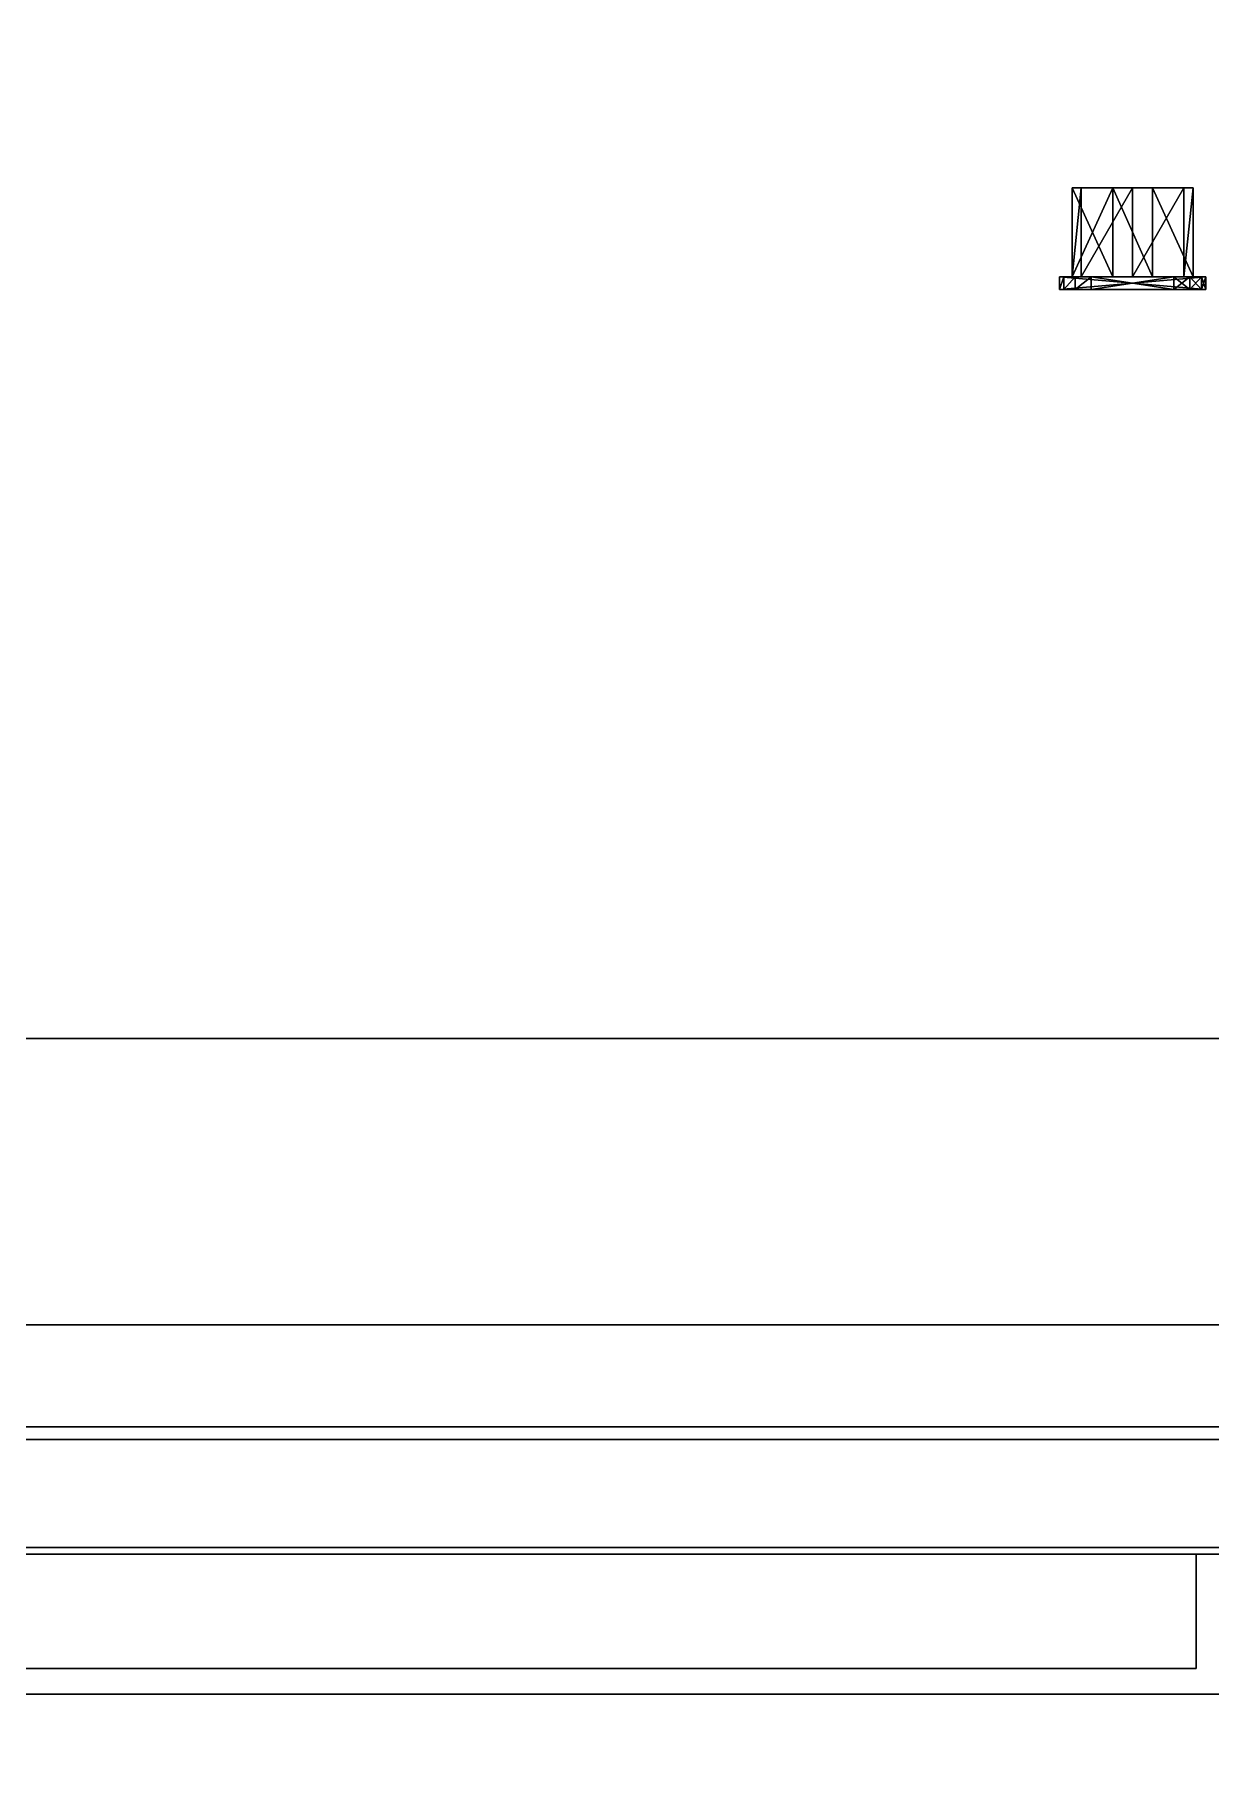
# Model space of a CAD drawing. Extents: x 0 to 4956, y -4930 to 0.
# Drawn here: x 873.9 to 1058.8, y -542.4 to -271.2 of the extents above; entities that cross this region are included whole.
import ezdxf

# ---------------------------------------------------------------- set-up
doc = ezdxf.new("R2010")
doc.units = 0
for name, color, linetype in [('LAYER0', 7, 'CONTINUOUS'), ('LAYER700', 7, 'CONTINUOUS'), ('LAYER707', 9, 'CONTINUOUS'), ('LAYER756', 7, 'CONTINUOUS'), ('LAYER761', 9, 'CONTINUOUS'), ('LAYER762', 7, 'CONTINUOUS'), ('LAYER773', 7, 'CONTINUOUS'), ('LAYER782', 7, 'CONTINUOUS'), ('LAYER787', 7, 'CONTINUOUS'), ('LAYER796', 7, 'CONTINUOUS'), ('LAYER87', 9, 'CONTINUOUS')]:
    doc.layers.add(name, color=color, linetype=linetype)

msp = doc.modelspace()

# ---------------------------------------------------------------- linework, layer by layer
at = {"layer": 'LAYER0', "invisible_edges": 1}
for points in [[(4956, 0), (0, -4930), (0, 0), (4956, 0)], [(4956, -4930, 5), (0, 0, 5), (0, -4930, 5), (4956, -4930, 5)], [(0, 0, 5), (4956, -4930, 5), (4956, 0, 5), (0, 0, 5)], [(0, -4930), (4956, 0), (4956, -4930), (0, -4930)]]:
    msp.add_3dface(points, dxfattribs=at)
at = {"layer": 'LAYER700', "invisible_edges": 1}
for points in [[(708, -474, 5), (2258, -492, 5), (708, -492, 5), (708, -474, 5)], [(2258, -492, 5), (708, -474, 5), (2258, -474, 5), (2258, -492, 5)], [(2258, -474, 85), (708, -492, 85), (2258, -492, 85), (2258, -474, 85)], [(708, -492, 85), (2258, -474, 85), (708, -474, 85), (708, -492, 85)], [(708, -474, 5), (2258, -474, 85), (2258, -474, 5), (708, -474, 5)], [(2258, -474, 85), (708, -474, 5), (708, -474, 85), (2258, -474, 85)], [(708, -492, 85), (2258, -492, 5), (2258, -492, 85), (708, -492, 85)], [(2258, -492, 5), (708, -492, 85), (708, -492, 5), (2258, -492, 5)]]:
    msp.add_3dface(points, dxfattribs=at)
at = {"layer": 'LAYER707', "invisible_edges": 1}
for points in [[(668, -492, 5), (2328, -510, 5), (668, -510, 5), (668, -492, 5)], [(2328, -510, 5), (668, -492, 5), (2328, -492, 5), (2328, -510, 5)], [(2328, -492, 85), (668, -510, 85), (2328, -510, 85), (2328, -492, 85)], [(668, -510, 85), (2328, -492, 85), (668, -492, 85), (668, -510, 85)], [(668, -492, 5), (2328, -492, 85), (2328, -492, 5), (668, -492, 5)], [(2328, -492, 85), (668, -492, 5), (668, -492, 85), (2328, -492, 85)], [(668, -510, 85), (2328, -510, 5), (2328, -510, 85), (668, -510, 85)], [(2328, -510, 5), (668, -510, 85), (668, -510, 5), (2328, -510, 5)]]:
    msp.add_3dface(points, dxfattribs=at)
at = {"layer": 'LAYER756', "invisible_edges": 1}
for points in [[(2250, -120, 86), (726, -510, 86), (726, -120, 86), (2250, -120, 86)], [(726, -510, 86), (2250, -120, 86), (2250, -510, 86), (726, -510, 86)], [(2250, -510, 104), (726, -120, 104), (726, -510, 104), (2250, -510, 104)], [(726, -120, 104), (2250, -510, 104), (2250, -120, 104), (726, -120, 104)], [(2250, -510, 104), (726, -510, 86), (2250, -510, 86), (2250, -510, 104)], [(726, -510, 86), (2250, -510, 104), (726, -510, 104), (726, -510, 86)]]:
    msp.add_3dface(points, dxfattribs=at)
at = {"layer": 'LAYER761', "invisible_edges": 1}
for points in [[(1056.5, -510, 88), (710, -510, 757), (1056.5, -510, 757), (1056.5, -510, 88)], [(710, -510, 757), (1056.5, -510, 88), (710, -510, 88), (710, -510, 757)], [(1056.5, -510, 88), (710, -528, 88), (710, -510, 88), (1056.5, -510, 88)], [(710, -528, 88), (1056.5, -510, 88), (1056.5, -528, 88), (710, -528, 88)], [(1056.5, -528, 757), (710, -510, 757), (710, -528, 757), (1056.5, -528, 757)], [(710, -510, 757), (1056.5, -528, 757), (1056.5, -510, 757), (710, -510, 757)], [(1056.5, -528, 757), (1056.5, -510, 88), (1056.5, -510, 757), (1056.5, -528, 757)], [(1056.5, -510, 88), (1056.5, -528, 757), (1056.5, -528, 88), (1056.5, -510, 88)], [(710, -528, 88), (1056.5, -528, 757), (710, -528, 757), (710, -528, 88)], [(1056.5, -528, 757), (710, -528, 88), (1056.5, -528, 88), (1056.5, -528, 757)]]:
    msp.add_3dface(points, dxfattribs=at)
at = {"layer": 'LAYER762', "invisible_edges": 1}
for points in [[(1390, -429, 741.5), (726, -509, 741.5), (726, -429, 741.5), (1390, -429, 741.5)], [(726, -509, 741.5), (1390, -429, 741.5), (1390, -509, 741.5), (726, -509, 741.5)], [(726, -429, 759.5), (1390, -429, 741.5), (726, -429, 741.5), (726, -429, 759.5)], [(1390, -429, 741.5), (726, -429, 759.5), (1390, -429, 759.5), (1390, -429, 741.5)], [(1390, -509, 759.5), (726, -429, 759.5), (726, -509, 759.5), (1390, -509, 759.5)], [(726, -429, 759.5), (1390, -509, 759.5), (1390, -429, 759.5), (726, -429, 759.5)], [(1390, -509, 759.5), (726, -509, 741.5), (1390, -509, 741.5), (1390, -509, 759.5)], [(726, -509, 741.5), (1390, -509, 759.5), (726, -509, 759.5), (726, -509, 741.5)]]:
    msp.add_3dface(points, dxfattribs=at)
at = {"layer": 'LAYER773', "invisible_edges": 1}
for points in [[(726, -144.6001, 540), (1390, -490, 540), (1390, -144.6001, 540), (726, -144.6001, 540)], [(1390, -490, 540), (726, -144.6001, 540), (726, -490, 540), (1390, -490, 540)], [(726, -490, 522), (1390, -144.6001, 522), (1390, -490, 522), (726, -490, 522)], [(1390, -144.6001, 522), (726, -490, 522), (726, -144.6001, 522), (1390, -144.6001, 522)], [(726, -490, 522), (1390, -490, 540), (726, -490, 540), (726, -490, 522)], [(1390, -490, 540), (726, -490, 522), (1390, -490, 522), (1390, -490, 540)]]:
    msp.add_3dface(points, dxfattribs=at)
at = {"layer": 'LAYER782'}
for points in [[(1038.417, -309.2998, 535.613), (1036.982, -309.2998, 544.5686), (1038.417, -295.2998, 535.613), (1038.417, -309.2998, 535.613)], [(1038.417, -295.2998, 535.613), (1036.982, -309.2998, 544.5686), (1036.982, -295.2998, 544.5686), (1038.417, -295.2998, 535.613)], [(1046.5, -295.2998, 544.5), (1036.982, -295.2998, 544.5686), (1046.5, -295.2998, 551), (1046.5, -295.2998, 544.5)], [(1046.5, -295.2998, 551), (1036.982, -295.2998, 544.5686), (1043.377, -295.2998, 551), (1046.5, -295.2998, 551)], [(1043.377, -309.2998, 551), (1043.377, -295.2998, 551), (1036.982, -309.2998, 544.5686), (1043.377, -309.2998, 551)], [(1036.982, -309.2998, 544.5686), (1043.377, -295.2998, 551), (1036.982, -295.2998, 544.5686), (1036.982, -309.2998, 544.5686)], [(1046.5, -295.2998, 544.5), (1038.417, -295.2998, 535.613), (1036.982, -295.2998, 544.5686), (1046.5, -295.2998, 544.5)], [(1038.417, -309.2998, 535.613), (1038.417, -295.2998, 535.613), (1036.982, -309.2998, 544.5686), (1038.417, -309.2998, 535.613)], [(1036.982, -309.2998, 544.5686), (1038.417, -295.2998, 535.613), (1036.982, -295.2998, 544.5686), (1036.982, -309.2998, 544.5686)], [(1036.982, -309.2998, 544.5686), (1036.982, -295.2998, 544.5686), (1043.377, -309.2998, 551), (1036.982, -309.2998, 544.5686)], [(1043.377, -309.2998, 551), (1036.982, -295.2998, 544.5686), (1043.377, -295.2998, 551), (1043.377, -309.2998, 551)], [(1046.5, -295.2998, 544.5), (1038.417, -295.2998, 535.613), (1036.982, -295.2998, 544.5686), (1046.5, -295.2998, 544.5)], [(1046.5, -295.2998, 544.5), (1036.982, -295.2998, 544.5686), (1046.5, -295.2998, 551), (1046.5, -295.2998, 544.5)], [(1046.5, -295.2998, 551), (1036.982, -295.2998, 544.5686), (1043.377, -295.2998, 551), (1046.5, -295.2998, 551)], [(1046.5, -295.2998, 531.5), (1038.417, -295.2998, 535.613), (1046.5, -295.2998, 538), (1046.5, -295.2998, 531.5)], [(1046.5, -309.2998, 531.5), (1038.417, -309.2998, 535.613), (1046.5, -295.2998, 531.5), (1046.5, -309.2998, 531.5)], [(1046.5, -295.2998, 531.5), (1038.417, -309.2998, 535.613), (1038.417, -295.2998, 535.613), (1046.5, -295.2998, 531.5)], [(1046.5, -295.2998, 538), (1038.417, -295.2998, 535.613), (1046.5, -295.2998, 544.5), (1046.5, -295.2998, 538)], [(1046.5, -309.2998, 531.5), (1046.5, -295.2998, 531.5), (1038.417, -309.2998, 535.613), (1046.5, -309.2998, 531.5)], [(1038.417, -309.2998, 535.613), (1046.5, -295.2998, 531.5), (1038.417, -295.2998, 535.613), (1038.417, -309.2998, 535.613)], [(1046.5, -295.2998, 538), (1046.5, -295.2998, 531.5), (1038.417, -295.2998, 535.613), (1046.5, -295.2998, 538)], [(1046.5, -295.2998, 538), (1038.417, -295.2998, 535.613), (1046.5, -295.2998, 544.5), (1046.5, -295.2998, 538)], [(1043.377, -309.2998, 551), (1049.623, -309.2998, 551), (1043.377, -295.2998, 551), (1043.377, -309.2998, 551)], [(1043.377, -295.2998, 551), (1049.623, -309.2998, 551), (1049.623, -295.2998, 551), (1043.377, -295.2998, 551)], [(1043.377, -309.2998, 551), (1043.377, -295.2998, 551), (1049.623, -309.2998, 551), (1043.377, -309.2998, 551)], [(1049.623, -309.2998, 551), (1043.377, -295.2998, 551), (1049.623, -295.2998, 551), (1049.623, -309.2998, 551)], [(1046.5, -295.2998, 531.5), (1046.5, -295.2998, 538), (1054.583, -295.2998, 535.613), (1046.5, -295.2998, 531.5)], [(1054.583, -295.2998, 535.613), (1046.5, -295.2998, 538), (1056.018, -295.2998, 544.5686), (1054.583, -295.2998, 535.613)], [(1056.018, -295.2998, 544.5686), (1046.5, -295.2998, 538), (1046.5, -295.2998, 544.5), (1056.018, -295.2998, 544.5686)], [(1056.018, -295.2998, 544.5686), (1046.5, -295.2998, 544.5), (1049.623, -295.2998, 551), (1056.018, -295.2998, 544.5686)], [(1049.623, -295.2998, 551), (1046.5, -295.2998, 544.5), (1046.5, -295.2998, 551), (1049.623, -295.2998, 551)], [(1046.5, -295.2998, 531.5), (1054.583, -295.2998, 535.613), (1046.5, -309.2998, 531.5), (1046.5, -295.2998, 531.5)], [(1046.5, -309.2998, 531.5), (1054.583, -295.2998, 535.613), (1054.583, -309.2998, 535.613), (1046.5, -309.2998, 531.5)], [(1054.583, -309.2998, 535.613), (1054.583, -295.2998, 535.613), (1046.5, -309.2998, 531.5), (1054.583, -309.2998, 535.613)], [(1046.5, -309.2998, 531.5), (1054.583, -295.2998, 535.613), (1046.5, -295.2998, 531.5), (1046.5, -309.2998, 531.5)], [(1046.5, -295.2998, 538), (1046.5, -295.2998, 531.5), (1054.583, -295.2998, 535.613), (1046.5, -295.2998, 538)], [(1046.5, -295.2998, 538), (1054.583, -295.2998, 535.613), (1046.5, -295.2998, 544.5), (1046.5, -295.2998, 538)], [(1046.5, -295.2998, 544.5), (1054.583, -295.2998, 535.613), (1056.018, -295.2998, 544.5686), (1046.5, -295.2998, 544.5)], [(1046.5, -295.2998, 544.5), (1056.018, -295.2998, 544.5686), (1046.5, -295.2998, 551), (1046.5, -295.2998, 544.5)], [(1046.5, -295.2998, 551), (1056.018, -295.2998, 544.5686), (1049.623, -295.2998, 551), (1046.5, -295.2998, 551)], [(1056.018, -295.2998, 544.5686), (1049.623, -295.2998, 551), (1056.018, -309.2998, 544.5686), (1056.018, -295.2998, 544.5686)], [(1056.018, -309.2998, 544.5686), (1049.623, -295.2998, 551), (1049.623, -309.2998, 551), (1056.018, -309.2998, 544.5686)], [(1049.623, -309.2998, 551), (1049.623, -295.2998, 551), (1056.018, -309.2998, 544.5686), (1049.623, -309.2998, 551)], [(1056.018, -309.2998, 544.5686), (1049.623, -295.2998, 551), (1056.018, -295.2998, 544.5686), (1056.018, -309.2998, 544.5686)], [(1054.583, -295.2998, 535.613), (1056.018, -295.2998, 544.5686), (1054.583, -309.2998, 535.613), (1054.583, -295.2998, 535.613)], [(1054.583, -309.2998, 535.613), (1056.018, -295.2998, 544.5686), (1056.018, -309.2998, 544.5686), (1054.583, -309.2998, 535.613)], [(1056.018, -309.2998, 544.5686), (1056.018, -295.2998, 544.5686), (1054.583, -309.2998, 535.613), (1056.018, -309.2998, 544.5686)], [(1054.583, -309.2998, 535.613), (1056.018, -295.2998, 544.5686), (1054.583, -295.2998, 535.613), (1054.583, -309.2998, 535.613)], [(1035, -309.2998, 551), (1035, -309.2998, 535), (1058, -309.2998, 551), (1035, -309.2998, 551)], [(1058, -309.2998, 551), (1035, -309.2998, 535), (1058, -309.2998, 535), (1058, -309.2998, 551)], [(1058, -311.29, 551), (1058, -309.2998, 551), (1035, -311.29, 551), (1058, -311.29, 551)], [(1035, -311.29, 551), (1058, -309.2998, 551), (1035, -309.2998, 551), (1035, -311.29, 551)], [(1035, -311.29, 551), (1035, -309.2998, 551), (1035, -311.29, 535), (1035, -311.29, 551)], [(1035, -311.29, 535), (1035, -309.2998, 551), (1035, -309.2998, 535), (1035, -311.29, 535)], [(1035, -309.2998, 535), (1035, -311.29, 535), (1035, -309.2998, 551), (1035, -309.2998, 535)], [(1035, -309.2998, 551), (1035, -311.29, 535), (1035, -311.29, 551), (1035, -309.2998, 551)], [(1035, -311.29, 551), (1035, -309.2998, 551), (1058, -311.29, 551), (1035, -311.29, 551)], [(1058, -311.29, 551), (1035, -309.2998, 551), (1058, -309.2998, 551), (1058, -311.29, 551)], [(1035.67, -311.29, 532.5), (1035, -311.29, 535), (1035.67, -309.2998, 532.5), (1035.67, -311.29, 532.5)], [(1035.67, -309.2998, 532.5), (1035, -311.29, 535), (1035, -309.2998, 535), (1035.67, -309.2998, 532.5)], [(1035, -309.2998, 535), (1035, -309.2998, 551), (1058, -309.2998, 535), (1035, -309.2998, 535)], [(1058, -309.2998, 535), (1035, -309.2998, 551), (1058, -309.2998, 551), (1058, -309.2998, 535)], [(1035.67, -309.2998, 532.5), (1035, -309.2998, 535), (1057.33, -309.2998, 532.5), (1035.67, -309.2998, 532.5)], [(1057.33, -309.2998, 532.5), (1035, -309.2998, 535), (1058, -309.2998, 535), (1057.33, -309.2998, 532.5)], [(1035, -309.2998, 535), (1058, -309.2998, 535), (1035.67, -309.2998, 532.5), (1035, -309.2998, 535)], [(1035.67, -311.29, 532.5), (1035.67, -309.2998, 532.5), (1035, -311.29, 535), (1035.67, -311.29, 532.5)], [(1035, -311.29, 535), (1035.67, -309.2998, 532.5), (1035, -309.2998, 535), (1035, -311.29, 535)], [(1035, -311.29, 551), (1035, -311.29, 535), (1058, -311.29, 551), (1035, -311.29, 551)], [(1058, -311.29, 551), (1035, -311.29, 535), (1058, -311.29, 535), (1058, -311.29, 551)], [(1058, -311.29, 535), (1058, -311.29, 551), (1035, -311.29, 535), (1058, -311.29, 535)], [(1035, -311.29, 535), (1058, -311.29, 551), (1035, -311.29, 551), (1035, -311.29, 535)], [(1035.67, -311.29, 532.5), (1057.33, -311.29, 532.5), (1035, -311.29, 535), (1035.67, -311.29, 532.5)], [(1035, -311.29, 535), (1057.33, -311.29, 532.5), (1058, -311.29, 535), (1035, -311.29, 535)], [(1035, -311.29, 535), (1058, -311.29, 535), (1035.67, -311.29, 532.5), (1035, -311.29, 535)], [(1037.5, -311.29, 530.6699), (1035.67, -311.29, 532.5), (1037.5, -309.2998, 530.6699), (1037.5, -311.29, 530.6699)], [(1037.5, -309.2998, 530.6699), (1035.67, -311.29, 532.5), (1035.67, -309.2998, 532.5), (1037.5, -309.2998, 530.6699)], [(1037.5, -309.2998, 530.6699), (1035.67, -309.2998, 532.5), (1055.5, -309.2998, 530.6699), (1037.5, -309.2998, 530.6699)], [(1055.5, -309.2998, 530.6699), (1035.67, -309.2998, 532.5), (1057.33, -309.2998, 532.5), (1055.5, -309.2998, 530.6699)], [(1035.67, -309.2998, 532.5), (1058, -309.2998, 535), (1057.33, -309.2998, 532.5), (1035.67, -309.2998, 532.5)], [(1035.67, -309.2998, 532.5), (1057.33, -309.2998, 532.5), (1037.5, -309.2998, 530.6699), (1035.67, -309.2998, 532.5)], [(1037.5, -311.29, 530.6699), (1037.5, -309.2998, 530.6699), (1035.67, -311.29, 532.5), (1037.5, -311.29, 530.6699)], [(1035.67, -311.29, 532.5), (1037.5, -309.2998, 530.6699), (1035.67, -309.2998, 532.5), (1035.67, -311.29, 532.5)], [(1037.5, -311.29, 530.6699), (1057.33, -311.29, 532.5), (1035.67, -311.29, 532.5), (1037.5, -311.29, 530.6699)], [(1035.67, -311.29, 532.5), (1058, -311.29, 535), (1057.33, -311.29, 532.5), (1035.67, -311.29, 532.5)], [(1035.67, -311.29, 532.5), (1057.33, -311.29, 532.5), (1037.5, -311.29, 530.6699), (1035.67, -311.29, 532.5)], [(1040, -311.29, 530), (1037.5, -311.29, 530.6699), (1040, -309.2998, 530), (1040, -311.29, 530)], [(1040, -309.2998, 530), (1037.5, -311.29, 530.6699), (1037.5, -309.2998, 530.6699), (1040, -309.2998, 530)], [(1040, -309.2998, 530), (1037.5, -309.2998, 530.6699), (1053, -309.2998, 530), (1040, -309.2998, 530)], [(1053, -309.2998, 530), (1037.5, -309.2998, 530.6699), (1055.5, -309.2998, 530.6699), (1053, -309.2998, 530)], [(1037.5, -309.2998, 530.6699), (1057.33, -309.2998, 532.5), (1055.5, -309.2998, 530.6699), (1037.5, -309.2998, 530.6699)], [(1037.5, -309.2998, 530.6699), (1055.5, -309.2998, 530.6699), (1040, -309.2998, 530), (1037.5, -309.2998, 530.6699)], [(1040, -311.29, 530), (1040, -309.2998, 530), (1037.5, -311.29, 530.6699), (1040, -311.29, 530)], [(1037.5, -311.29, 530.6699), (1040, -309.2998, 530), (1037.5, -309.2998, 530.6699), (1037.5, -311.29, 530.6699)], [(1055.5, -311.29, 530.6699), (1057.33, -311.29, 532.5), (1037.5, -311.29, 530.6699), (1055.5, -311.29, 530.6699)], [(1040, -311.29, 530), (1055.5, -311.29, 530.6699), (1037.5, -311.29, 530.6699), (1040, -311.29, 530)], [(1037.5, -311.29, 530.6699), (1057.33, -311.29, 532.5), (1055.5, -311.29, 530.6699), (1037.5, -311.29, 530.6699)], [(1037.5, -311.29, 530.6699), (1055.5, -311.29, 530.6699), (1040, -311.29, 530), (1037.5, -311.29, 530.6699)], [(1040, -309.2998, 530), (1040, -311.29, 530), (1053, -309.2998, 530), (1040, -309.2998, 530)], [(1053, -309.2998, 530), (1040, -311.29, 530), (1053, -311.29, 530), (1053, -309.2998, 530)], [(1040, -311.29, 530), (1040, -309.2998, 530), (1053, -311.29, 530), (1040, -311.29, 530)], [(1053, -311.29, 530), (1040, -309.2998, 530), (1053, -309.2998, 530), (1053, -311.29, 530)], [(1040, -309.2998, 530), (1055.5, -309.2998, 530.6699), (1053, -309.2998, 530), (1040, -309.2998, 530)], [(1053, -311.29, 530), (1055.5, -311.29, 530.6699), (1040, -311.29, 530), (1053, -311.29, 530)], [(1040, -311.29, 530), (1055.5, -311.29, 530.6699), (1053, -311.29, 530), (1040, -311.29, 530)], [(1049.42, -311.2998, 540.0916), (1049.42, -311.2998, 551), (1043.58, -311.2998, 540.0916), (1049.42, -311.2998, 540.0916)], [(1043.58, -311.2998, 540.0916), (1049.42, -311.2998, 551), (1043.58, -311.2998, 551), (1043.58, -311.2998, 540.0916)], [(1053, -309.2998, 530), (1055.5, -309.2998, 530.6699), (1053, -311.29, 530), (1053, -309.2998, 530)], [(1053, -311.29, 530), (1055.5, -309.2998, 530.6699), (1055.5, -311.29, 530.6699), (1053, -311.29, 530)], [(1053, -311.29, 530), (1053, -309.2998, 530), (1055.5, -311.29, 530.6699), (1053, -311.29, 530)], [(1055.5, -311.29, 530.6699), (1053, -309.2998, 530), (1055.5, -309.2998, 530.6699), (1055.5, -311.29, 530.6699)], [(1055.5, -309.2998, 530.6699), (1057.33, -309.2998, 532.5), (1055.5, -311.29, 530.6699), (1055.5, -309.2998, 530.6699)], [(1055.5, -311.29, 530.6699), (1057.33, -309.2998, 532.5), (1057.33, -311.29, 532.5), (1055.5, -311.29, 530.6699)], [(1055.5, -311.29, 530.6699), (1055.5, -309.2998, 530.6699), (1057.33, -311.29, 532.5), (1055.5, -311.29, 530.6699)], [(1057.33, -311.29, 532.5), (1055.5, -309.2998, 530.6699), (1057.33, -309.2998, 532.5), (1057.33, -311.29, 532.5)], [(1057.33, -309.2998, 532.5), (1058, -309.2998, 535), (1057.33, -311.29, 532.5), (1057.33, -309.2998, 532.5)], [(1057.33, -311.29, 532.5), (1058, -309.2998, 535), (1058, -311.29, 535), (1057.33, -311.29, 532.5)], [(1057.33, -311.29, 532.5), (1057.33, -309.2998, 532.5), (1058, -311.29, 535), (1057.33, -311.29, 532.5)], [(1058, -311.29, 535), (1057.33, -309.2998, 532.5), (1058, -309.2998, 535), (1058, -311.29, 535)], [(1058, -311.29, 535), (1058, -311.29, 551), (1058, -309.2998, 535), (1058, -311.29, 535)], [(1058, -309.2998, 535), (1058, -311.29, 551), (1058, -309.2998, 551), (1058, -309.2998, 535)], [(1058, -311.29, 535), (1058, -309.2998, 535), (1058, -311.29, 551), (1058, -311.29, 535)], [(1058, -311.29, 551), (1058, -309.2998, 535), (1058, -309.2998, 551), (1058, -311.29, 551)]]:
    msp.add_3dface(points, dxfattribs=at)
at = {"layer": 'LAYER787', "invisible_edges": 1}
for points in [[(726, -144.6001, 322), (1390, -490, 322), (1390, -144.6001, 322), (726, -144.6001, 322)], [(1390, -490, 322), (726, -144.6001, 322), (726, -490, 322), (1390, -490, 322)], [(726, -490, 304), (1390, -144.6001, 304), (1390, -490, 304), (726, -490, 304)], [(1390, -144.6001, 304), (726, -490, 304), (726, -144.6001, 304), (1390, -144.6001, 304)], [(726, -490, 304), (1390, -490, 322), (726, -490, 322), (726, -490, 304)], [(1390, -490, 322), (726, -490, 304), (1390, -490, 304), (1390, -490, 322)]]:
    msp.add_3dface(points, dxfattribs=at)
at = {"layer": 'LAYER796'}
for points in [[(1038.417, -309.2998, 317.613), (1036.982, -309.2998, 326.5686), (1038.417, -295.2998, 317.613), (1038.417, -309.2998, 317.613)], [(1038.417, -295.2998, 317.613), (1036.982, -309.2998, 326.5686), (1036.982, -295.2998, 326.5686), (1038.417, -295.2998, 317.613)], [(1046.5, -295.2998, 326.5), (1036.982, -295.2998, 326.5686), (1046.5, -295.2998, 333), (1046.5, -295.2998, 326.5)], [(1046.5, -295.2998, 333), (1036.982, -295.2998, 326.5686), (1043.377, -295.2998, 333), (1046.5, -295.2998, 333)], [(1043.377, -309.2998, 333), (1043.377, -295.2998, 333), (1036.982, -309.2998, 326.5686), (1043.377, -309.2998, 333)], [(1036.982, -309.2998, 326.5686), (1043.377, -295.2998, 333), (1036.982, -295.2998, 326.5686), (1036.982, -309.2998, 326.5686)], [(1046.5, -295.2998, 326.5), (1038.417, -295.2998, 317.613), (1036.982, -295.2998, 326.5686), (1046.5, -295.2998, 326.5)], [(1038.417, -309.2998, 317.613), (1038.417, -295.2998, 317.613), (1036.982, -309.2998, 326.5686), (1038.417, -309.2998, 317.613)], [(1036.982, -309.2998, 326.5686), (1038.417, -295.2998, 317.613), (1036.982, -295.2998, 326.5686), (1036.982, -309.2998, 326.5686)], [(1036.982, -309.2998, 326.5686), (1036.982, -295.2998, 326.5686), (1043.377, -309.2998, 333), (1036.982, -309.2998, 326.5686)], [(1043.377, -309.2998, 333), (1036.982, -295.2998, 326.5686), (1043.377, -295.2998, 333), (1043.377, -309.2998, 333)], [(1046.5, -295.2998, 326.5), (1038.417, -295.2998, 317.613), (1036.982, -295.2998, 326.5686), (1046.5, -295.2998, 326.5)], [(1046.5, -295.2998, 326.5), (1036.982, -295.2998, 326.5686), (1046.5, -295.2998, 333), (1046.5, -295.2998, 326.5)], [(1046.5, -295.2998, 333), (1036.982, -295.2998, 326.5686), (1043.377, -295.2998, 333), (1046.5, -295.2998, 333)], [(1046.5, -295.2998, 313.5), (1038.417, -295.2998, 317.613), (1046.5, -295.2998, 320), (1046.5, -295.2998, 313.5)], [(1046.5, -309.2998, 313.5), (1038.417, -309.2998, 317.613), (1046.5, -295.2998, 313.5), (1046.5, -309.2998, 313.5)], [(1046.5, -295.2998, 313.5), (1038.417, -309.2998, 317.613), (1038.417, -295.2998, 317.613), (1046.5, -295.2998, 313.5)], [(1046.5, -295.2998, 320), (1038.417, -295.2998, 317.613), (1046.5, -295.2998, 326.5), (1046.5, -295.2998, 320)], [(1046.5, -309.2998, 313.5), (1046.5, -295.2998, 313.5), (1038.417, -309.2998, 317.613), (1046.5, -309.2998, 313.5)], [(1038.417, -309.2998, 317.613), (1046.5, -295.2998, 313.5), (1038.417, -295.2998, 317.613), (1038.417, -309.2998, 317.613)], [(1046.5, -295.2998, 320), (1046.5, -295.2998, 313.5), (1038.417, -295.2998, 317.613), (1046.5, -295.2998, 320)], [(1046.5, -295.2998, 320), (1038.417, -295.2998, 317.613), (1046.5, -295.2998, 326.5), (1046.5, -295.2998, 320)], [(1043.377, -309.2998, 333), (1049.623, -309.2998, 333), (1043.377, -295.2998, 333), (1043.377, -309.2998, 333)], [(1043.377, -295.2998, 333), (1049.623, -309.2998, 333), (1049.623, -295.2998, 333), (1043.377, -295.2998, 333)], [(1043.377, -309.2998, 333), (1043.377, -295.2998, 333), (1049.623, -309.2998, 333), (1043.377, -309.2998, 333)], [(1049.623, -309.2998, 333), (1043.377, -295.2998, 333), (1049.623, -295.2998, 333), (1049.623, -309.2998, 333)], [(1046.5, -295.2998, 313.5), (1046.5, -295.2998, 320), (1054.583, -295.2998, 317.613), (1046.5, -295.2998, 313.5)], [(1054.583, -295.2998, 317.613), (1046.5, -295.2998, 320), (1056.018, -295.2998, 326.5686), (1054.583, -295.2998, 317.613)], [(1056.018, -295.2998, 326.5686), (1046.5, -295.2998, 320), (1046.5, -295.2998, 326.5), (1056.018, -295.2998, 326.5686)], [(1056.018, -295.2998, 326.5686), (1046.5, -295.2998, 326.5), (1049.623, -295.2998, 333), (1056.018, -295.2998, 326.5686)], [(1049.623, -295.2998, 333), (1046.5, -295.2998, 326.5), (1046.5, -295.2998, 333), (1049.623, -295.2998, 333)], [(1046.5, -295.2998, 313.5), (1054.583, -295.2998, 317.613), (1046.5, -309.2998, 313.5), (1046.5, -295.2998, 313.5)], [(1046.5, -309.2998, 313.5), (1054.583, -295.2998, 317.613), (1054.583, -309.2998, 317.613), (1046.5, -309.2998, 313.5)], [(1054.583, -309.2998, 317.613), (1054.583, -295.2998, 317.613), (1046.5, -309.2998, 313.5), (1054.583, -309.2998, 317.613)], [(1046.5, -309.2998, 313.5), (1054.583, -295.2998, 317.613), (1046.5, -295.2998, 313.5), (1046.5, -309.2998, 313.5)], [(1046.5, -295.2998, 320), (1046.5, -295.2998, 313.5), (1054.583, -295.2998, 317.613), (1046.5, -295.2998, 320)], [(1046.5, -295.2998, 320), (1054.583, -295.2998, 317.613), (1046.5, -295.2998, 326.5), (1046.5, -295.2998, 320)], [(1046.5, -295.2998, 326.5), (1054.583, -295.2998, 317.613), (1056.018, -295.2998, 326.5686), (1046.5, -295.2998, 326.5)], [(1046.5, -295.2998, 326.5), (1056.018, -295.2998, 326.5686), (1046.5, -295.2998, 333), (1046.5, -295.2998, 326.5)], [(1046.5, -295.2998, 333), (1056.018, -295.2998, 326.5686), (1049.623, -295.2998, 333), (1046.5, -295.2998, 333)], [(1056.018, -295.2998, 326.5686), (1049.623, -295.2998, 333), (1056.018, -309.2998, 326.5686), (1056.018, -295.2998, 326.5686)], [(1056.018, -309.2998, 326.5686), (1049.623, -295.2998, 333), (1049.623, -309.2998, 333), (1056.018, -309.2998, 326.5686)], [(1049.623, -309.2998, 333), (1049.623, -295.2998, 333), (1056.018, -309.2998, 326.5686), (1049.623, -309.2998, 333)], [(1056.018, -309.2998, 326.5686), (1049.623, -295.2998, 333), (1056.018, -295.2998, 326.5686), (1056.018, -309.2998, 326.5686)], [(1054.583, -295.2998, 317.613), (1056.018, -295.2998, 326.5686), (1054.583, -309.2998, 317.613), (1054.583, -295.2998, 317.613)], [(1054.583, -309.2998, 317.613), (1056.018, -295.2998, 326.5686), (1056.018, -309.2998, 326.5686), (1054.583, -309.2998, 317.613)], [(1056.018, -309.2998, 326.5686), (1056.018, -295.2998, 326.5686), (1054.583, -309.2998, 317.613), (1056.018, -309.2998, 326.5686)], [(1054.583, -309.2998, 317.613), (1056.018, -295.2998, 326.5686), (1054.583, -295.2998, 317.613), (1054.583, -309.2998, 317.613)], [(1035, -309.2998, 333), (1035, -309.2998, 317), (1058, -309.2998, 333), (1035, -309.2998, 333)], [(1058, -309.2998, 333), (1035, -309.2998, 317), (1058, -309.2998, 317), (1058, -309.2998, 333)], [(1058, -311.29, 333), (1058, -309.2998, 333), (1035, -311.29, 333), (1058, -311.29, 333)], [(1035, -311.29, 333), (1058, -309.2998, 333), (1035, -309.2998, 333), (1035, -311.29, 333)], [(1035, -311.29, 333), (1035, -309.2998, 333), (1035, -311.29, 317), (1035, -311.29, 333)], [(1035, -311.29, 317), (1035, -309.2998, 333), (1035, -309.2998, 317), (1035, -311.29, 317)], [(1035, -309.2998, 317), (1035, -311.29, 317), (1035, -309.2998, 333), (1035, -309.2998, 317)], [(1035, -309.2998, 333), (1035, -311.29, 317), (1035, -311.29, 333), (1035, -309.2998, 333)], [(1035, -311.29, 333), (1035, -309.2998, 333), (1058, -311.29, 333), (1035, -311.29, 333)], [(1058, -311.29, 333), (1035, -309.2998, 333), (1058, -309.2998, 333), (1058, -311.29, 333)], [(1035.67, -311.29, 314.5), (1035, -311.29, 317), (1035.67, -309.2998, 314.5), (1035.67, -311.29, 314.5)], [(1035.67, -309.2998, 314.5), (1035, -311.29, 317), (1035, -309.2998, 317), (1035.67, -309.2998, 314.5)], [(1035, -309.2998, 317), (1035, -309.2998, 333), (1058, -309.2998, 317), (1035, -309.2998, 317)], [(1058, -309.2998, 317), (1035, -309.2998, 333), (1058, -309.2998, 333), (1058, -309.2998, 317)], [(1035.67, -309.2998, 314.5), (1035, -309.2998, 317), (1057.33, -309.2998, 314.5), (1035.67, -309.2998, 314.5)], [(1057.33, -309.2998, 314.5), (1035, -309.2998, 317), (1058, -309.2998, 317), (1057.33, -309.2998, 314.5)], [(1035, -309.2998, 317), (1058, -309.2998, 317), (1035.67, -309.2998, 314.5), (1035, -309.2998, 317)], [(1035.67, -311.29, 314.5), (1035.67, -309.2998, 314.5), (1035, -311.29, 317), (1035.67, -311.29, 314.5)], [(1035, -311.29, 317), (1035.67, -309.2998, 314.5), (1035, -309.2998, 317), (1035, -311.29, 317)], [(1035, -311.29, 333), (1035, -311.29, 317), (1058, -311.29, 333), (1035, -311.29, 333)], [(1058, -311.29, 333), (1035, -311.29, 317), (1058, -311.29, 317), (1058, -311.29, 333)], [(1058, -311.29, 317), (1058, -311.29, 333), (1035, -311.29, 317), (1058, -311.29, 317)], [(1035, -311.29, 317), (1058, -311.29, 333), (1035, -311.29, 333), (1035, -311.29, 317)], [(1035.67, -311.29, 314.5), (1057.33, -311.29, 314.5), (1035, -311.29, 317), (1035.67, -311.29, 314.5)], [(1035, -311.29, 317), (1057.33, -311.29, 314.5), (1058, -311.29, 317), (1035, -311.29, 317)], [(1035, -311.29, 317), (1058, -311.29, 317), (1035.67, -311.29, 314.5), (1035, -311.29, 317)], [(1037.5, -311.29, 312.6699), (1035.67, -311.29, 314.5), (1037.5, -309.2998, 312.6699), (1037.5, -311.29, 312.6699)], [(1037.5, -309.2998, 312.6699), (1035.67, -311.29, 314.5), (1035.67, -309.2998, 314.5), (1037.5, -309.2998, 312.6699)], [(1037.5, -309.2998, 312.6699), (1035.67, -309.2998, 314.5), (1055.5, -309.2998, 312.6699), (1037.5, -309.2998, 312.6699)], [(1055.5, -309.2998, 312.6699), (1035.67, -309.2998, 314.5), (1057.33, -309.2998, 314.5), (1055.5, -309.2998, 312.6699)], [(1035.67, -309.2998, 314.5), (1058, -309.2998, 317), (1057.33, -309.2998, 314.5), (1035.67, -309.2998, 314.5)], [(1035.67, -309.2998, 314.5), (1057.33, -309.2998, 314.5), (1037.5, -309.2998, 312.6699), (1035.67, -309.2998, 314.5)], [(1037.5, -311.29, 312.6699), (1037.5, -309.2998, 312.6699), (1035.67, -311.29, 314.5), (1037.5, -311.29, 312.6699)], [(1035.67, -311.29, 314.5), (1037.5, -309.2998, 312.6699), (1035.67, -309.2998, 314.5), (1035.67, -311.29, 314.5)], [(1037.5, -311.29, 312.6699), (1057.33, -311.29, 314.5), (1035.67, -311.29, 314.5), (1037.5, -311.29, 312.6699)], [(1035.67, -311.29, 314.5), (1058, -311.29, 317), (1057.33, -311.29, 314.5), (1035.67, -311.29, 314.5)], [(1035.67, -311.29, 314.5), (1057.33, -311.29, 314.5), (1037.5, -311.29, 312.6699), (1035.67, -311.29, 314.5)], [(1040, -311.29, 312), (1037.5, -311.29, 312.6699), (1040, -309.2998, 312), (1040, -311.29, 312)], [(1040, -309.2998, 312), (1037.5, -311.29, 312.6699), (1037.5, -309.2998, 312.6699), (1040, -309.2998, 312)], [(1040, -309.2998, 312), (1037.5, -309.2998, 312.6699), (1053, -309.2998, 312), (1040, -309.2998, 312)], [(1053, -309.2998, 312), (1037.5, -309.2998, 312.6699), (1055.5, -309.2998, 312.6699), (1053, -309.2998, 312)], [(1037.5, -309.2998, 312.6699), (1057.33, -309.2998, 314.5), (1055.5, -309.2998, 312.6699), (1037.5, -309.2998, 312.6699)], [(1037.5, -309.2998, 312.6699), (1055.5, -309.2998, 312.6699), (1040, -309.2998, 312), (1037.5, -309.2998, 312.6699)], [(1040, -311.29, 312), (1040, -309.2998, 312), (1037.5, -311.29, 312.6699), (1040, -311.29, 312)], [(1037.5, -311.29, 312.6699), (1040, -309.2998, 312), (1037.5, -309.2998, 312.6699), (1037.5, -311.29, 312.6699)], [(1055.5, -311.29, 312.6699), (1057.33, -311.29, 314.5), (1037.5, -311.29, 312.6699), (1055.5, -311.29, 312.6699)], [(1040, -311.29, 312), (1055.5, -311.29, 312.6699), (1037.5, -311.29, 312.6699), (1040, -311.29, 312)], [(1037.5, -311.29, 312.6699), (1057.33, -311.29, 314.5), (1055.5, -311.29, 312.6699), (1037.5, -311.29, 312.6699)], [(1037.5, -311.29, 312.6699), (1055.5, -311.29, 312.6699), (1040, -311.29, 312), (1037.5, -311.29, 312.6699)], [(1040, -309.2998, 312), (1040, -311.29, 312), (1053, -309.2998, 312), (1040, -309.2998, 312)], [(1053, -309.2998, 312), (1040, -311.29, 312), (1053, -311.29, 312), (1053, -309.2998, 312)], [(1040, -311.29, 312), (1040, -309.2998, 312), (1053, -311.29, 312), (1040, -311.29, 312)], [(1053, -311.29, 312), (1040, -309.2998, 312), (1053, -309.2998, 312), (1053, -311.29, 312)], [(1040, -309.2998, 312), (1055.5, -309.2998, 312.6699), (1053, -309.2998, 312), (1040, -309.2998, 312)], [(1053, -311.29, 312), (1055.5, -311.29, 312.6699), (1040, -311.29, 312), (1053, -311.29, 312)], [(1040, -311.29, 312), (1055.5, -311.29, 312.6699), (1053, -311.29, 312), (1040, -311.29, 312)], [(1049.42, -311.2998, 322.0916), (1049.42, -311.2998, 333), (1043.58, -311.2998, 322.0916), (1049.42, -311.2998, 322.0916)], [(1043.58, -311.2998, 322.0916), (1049.42, -311.2998, 333), (1043.58, -311.2998, 333), (1043.58, -311.2998, 322.0916)], [(1053, -309.2998, 312), (1055.5, -309.2998, 312.6699), (1053, -311.29, 312), (1053, -309.2998, 312)], [(1053, -311.29, 312), (1055.5, -309.2998, 312.6699), (1055.5, -311.29, 312.6699), (1053, -311.29, 312)], [(1053, -311.29, 312), (1053, -309.2998, 312), (1055.5, -311.29, 312.6699), (1053, -311.29, 312)], [(1055.5, -311.29, 312.6699), (1053, -309.2998, 312), (1055.5, -309.2998, 312.6699), (1055.5, -311.29, 312.6699)], [(1055.5, -309.2998, 312.6699), (1057.33, -309.2998, 314.5), (1055.5, -311.29, 312.6699), (1055.5, -309.2998, 312.6699)], [(1055.5, -311.29, 312.6699), (1057.33, -309.2998, 314.5), (1057.33, -311.29, 314.5), (1055.5, -311.29, 312.6699)], [(1055.5, -311.29, 312.6699), (1055.5, -309.2998, 312.6699), (1057.33, -311.29, 314.5), (1055.5, -311.29, 312.6699)], [(1057.33, -311.29, 314.5), (1055.5, -309.2998, 312.6699), (1057.33, -309.2998, 314.5), (1057.33, -311.29, 314.5)], [(1057.33, -309.2998, 314.5), (1058, -309.2998, 317), (1057.33, -311.29, 314.5), (1057.33, -309.2998, 314.5)], [(1057.33, -311.29, 314.5), (1058, -309.2998, 317), (1058, -311.29, 317), (1057.33, -311.29, 314.5)], [(1057.33, -311.29, 314.5), (1057.33, -309.2998, 314.5), (1058, -311.29, 317), (1057.33, -311.29, 314.5)], [(1058, -311.29, 317), (1057.33, -309.2998, 314.5), (1058, -309.2998, 317), (1058, -311.29, 317)], [(1058, -311.29, 317), (1058, -311.29, 333), (1058, -309.2998, 317), (1058, -311.29, 317)], [(1058, -309.2998, 317), (1058, -311.29, 333), (1058, -309.2998, 333), (1058, -309.2998, 317)], [(1058, -311.29, 317), (1058, -309.2998, 317), (1058, -311.29, 333), (1058, -311.29, 317)], [(1058, -311.29, 333), (1058, -309.2998, 317), (1058, -309.2998, 333), (1058, -311.29, 333)]]:
    msp.add_3dface(points, dxfattribs=at)
at = {"layer": 'LAYER87', "invisible_edges": 1}
for points in [[(2350, -100, 760), (690, -532, 760), (690, -100, 760), (2350, -100, 760)], [(690, -532, 760), (2350, -100, 760), (2350, -532, 760), (690, -532, 760)], [(2350, -532, 778), (690, -100, 778), (690, -532, 778), (2350, -532, 778)], [(690, -100, 778), (2350, -532, 778), (2350, -100, 778), (690, -100, 778)], [(2350, -532, 778), (690, -532, 760), (2350, -532, 760), (2350, -532, 778)], [(690, -532, 760), (2350, -532, 778), (690, -532, 778), (690, -532, 760)]]:
    msp.add_3dface(points, dxfattribs=at)

doc.saveas('drawing.dxf')
